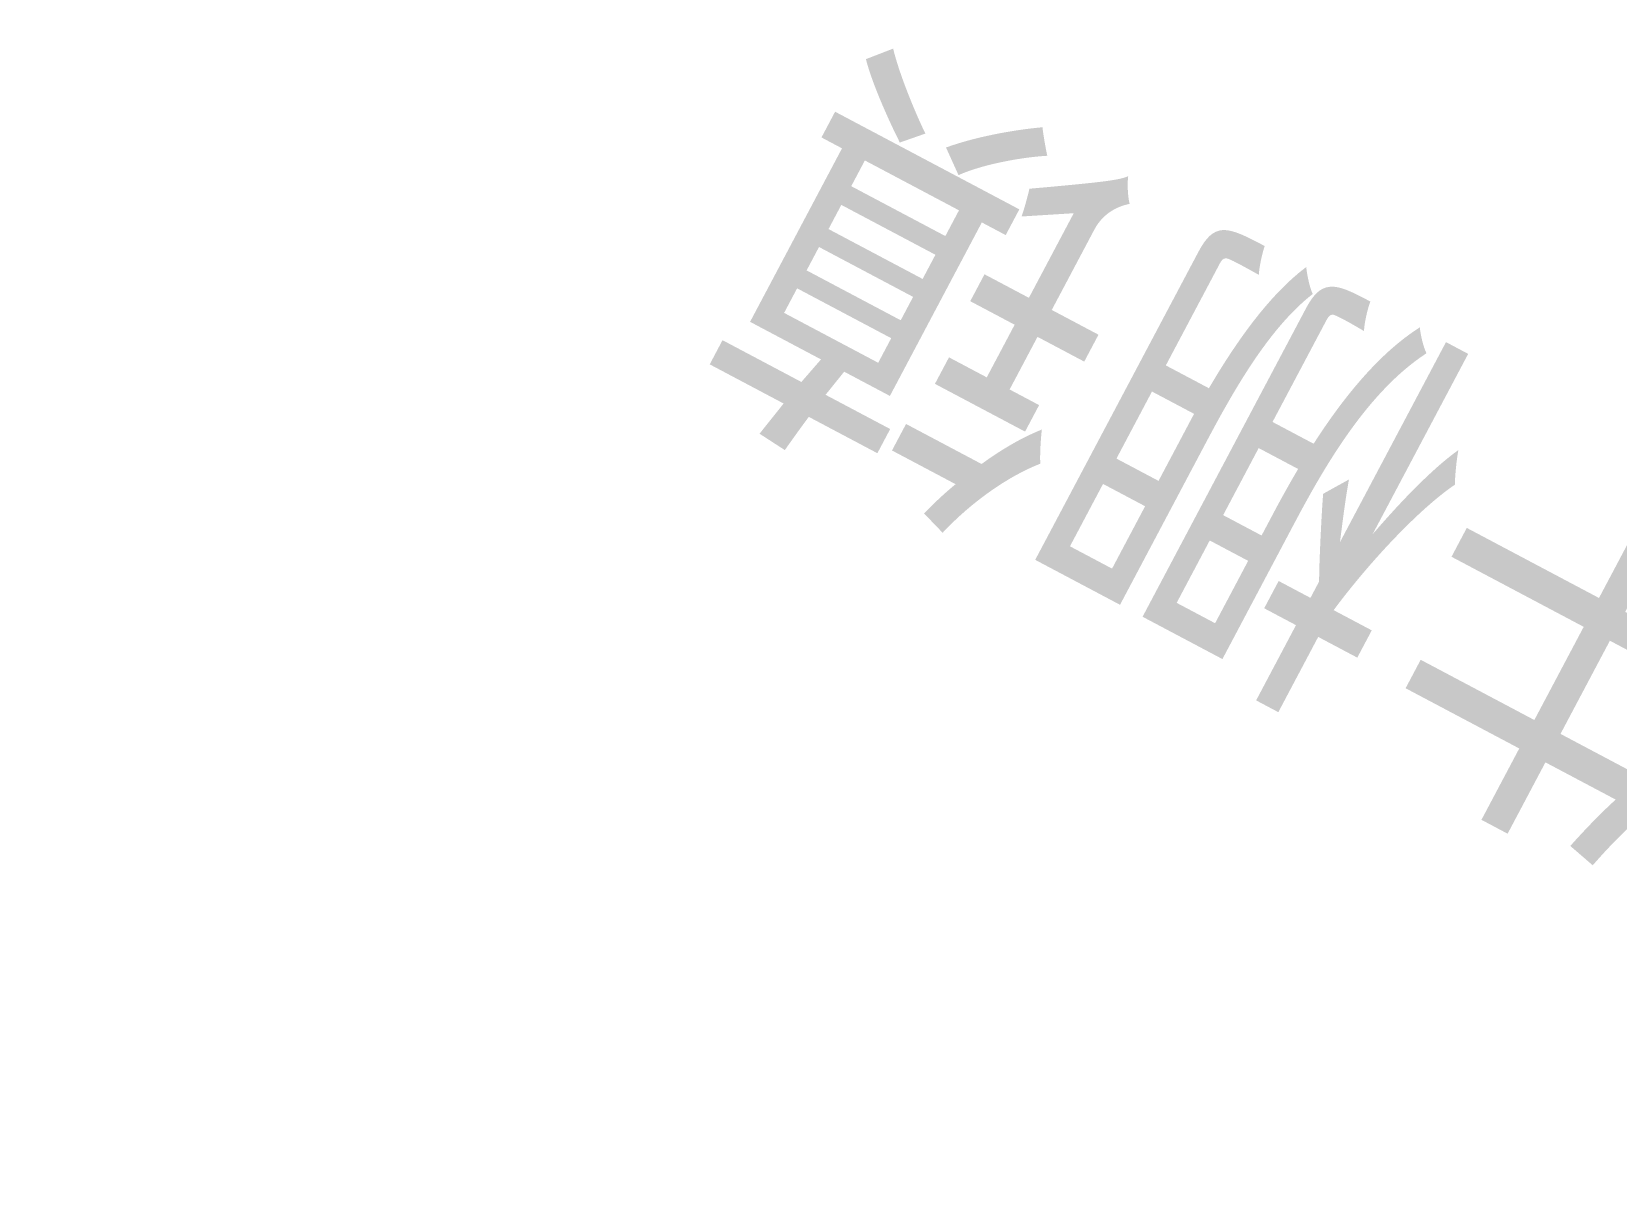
# Model space of a CAD drawing. Header units: millimetres. Extents: x 35362846 to 35427064, y 2977703 to 3025069.
# Drawn here: x 35381434 to 35384740, y 2995053 to 2997484 of the extents above; entities that cross this region are included whole.
import ezdxf
from ezdxf.enums import TextEntityAlignment as Align

# ---------------------------------------------------------------- set-up
doc = ezdxf.new("R2010")
doc.units = ezdxf.units.MM
doc.linetypes.add('ACAD_ISO03W100', pattern=[30, 12, -18])
doc.styles.add('GTF_XW', font='SIMHEI.TTF', dxfattribs={"width": 0.85})

msp = doc.modelspace()

# ---------------------------------------------------------------- linework, layer by layer
at = {"color": 7, "lineweight": 30, "const_width": 1}
for points in [[(35384429.7529892, 3006280.794456396, -3.300140696500546e-06), (35384373.80479459, 3006704.403849889, -0.004653984716825709)], [(35384429.7529892, 3006280.794456396, -3.300140696500546e-06), (35384373.80479459, 3006704.403849889, -0.004653984716825709)], [(35384370.26961709, 3006272.937711339, -3.300140696723477e-06), (35384314.3213082, 3006696.547970137, -0.004653984716885735)], [(35384370.26961709, 3006272.937711339, -3.300140696723477e-06), (35384314.3213082, 3006696.547970137, -0.004653984716885735)]]:
    msp.add_lwpolyline(points, format="xyb", dxfattribs=at)
at = {"color": 7, "linetype": 'ACAD_ISO03W100', "lineweight": 30, "ltscale": 10, "const_width": 60, "flags": 128}
msp.add_lwpolyline([(35418866.23188419, 2978378.983100739, 0.004080390774962373), (35418596.80560994, 2978693.138592005, 0.004791158972414836), (35418362.63645521, 2978956.577644102, 0.0003543143396224617), (35418239.15833521, 2979092.643811226, 0.003996350825637037), (35418228.10610276, 2979104.611842001, 0.06792216720668592), (35418130.92730086, 2979183.442931853, 0.05122509009407319), (35417981.35870609, 2979254.503733034, 0.009161870442463131), (35417860.07802561, 2979295.078857094, 0.01707140915295505), (35417793.92314001, 2979313.415354951, 0.003190866783669734), (35417664.47608376, 2979343.706254333, -0.002778571129377124), (35417515.79295195, 2979378.369149003, -0.005390348508511269), (35417279.62852211, 2979437.510805678, 0.004922091774080632), (35417021.05884513, 2979502.520708736, 0.03766326368203753), (35416897.71776866, 2979522.574886249, -0.03127973789751583), (35416748.97497919, 2979544.81619385, -0.05325594544248923), (35416561.68233379, 2979606.338739559, -0.06044425330420561), (35416412.98882862, 2979696.388619166, -0.007587952049075873), (35416234.34221566, 2979840.986118291, 0.006847103826226052), (35416036.60601101, 2980001.520319861, 0.0002694841232497695), (35415709.94511141, 2980259.097167061, -0.0002839571429885947), (35415399.92287777, 2980503.56870688, -0.004910757436677794), (35414938.60201403, 2980875.186126807, 0.01242290099839131), (35414754.0321868, 2981019.348725984, 0.02283920785058208), (35414739.99865586, 2981028.797451615, 0.00154275051017558), (35414525.78405131, 2981158.319618985, 0.01064144412683838), (35414147.83666477, 2981374.444351047, 0.0411038015925386), (35414044.57201701, 2981420.066358992, 0.06901478735395306), (35413989.47676188, 2981431.007699836, 0.03057829919438446), (35413863.18277305, 2981430.640230271, 0.03115158032553353), (35413746.06450457, 2981415.765441774, 0.02352594824960919), (35413594.12206817, 2981379.281346871, 0.09893002272265368), (35413417.57796877, 2981287.388981423, -0.09833410361813323), (35413240.0938972, 2981194.740938697, -0.04073514951179148), (35413083.48446786, 2981162.401515414, -0.05725052501045713), (35412969.52171671, 2981161.508758481, -0.03270727793196476), (35412844.62369458, 2981183.197089074, -0.06828361646879477), (35412787.89073737, 2981205.442285902, -0.006478438074403096), (35412708.22453558, 2981251.373256624, -0.006309920406218688), (35412627.66362084, 2981300.607127408, -0.007109575991234364), (35412453.01518252, 2981413.88843892, 0.01611211822854788), (35412375.04679694, 2981462.489320033, 0.006030743815692963), (35412355.65837151, 2981473.414027786, -0.001887386070859928), (35412293.42165814, 2981507.805937909, -0.03105938240227661), (35412115.76502267, 2981621.856179755, 0.05856159453818595), (35412018.12451634, 2981677.220603646, 0.07455818074380485), (35411972.8244367, 2981688.787045053, 0.02337222160871421), (35411824.64262813, 2981696.857779822, 0.03135944549089919), (35411658.60301311, 2981687.71255882, -0.0463726283427951), (35411546.05289105, 2981684.893440361, -0.01368638983780291), (35411441.82575372, 2981694.825702127, -0.01534786425170592), (35411349.54784179, 2981709.062222291, -0.00976499348540072), (35411222.87011665, 2981735.175858699, -0.00987603663534932), (35411098.72703619, 2981765.894819245, -0.01030393016335393), (35410982.8733958, 2981799.57735917, -0.003731720133359769), (35410665.74687479, 2981901.513048687, -0.01110241373182045), (35410325.743139, 2982022.041961506, -0.01959314859961788), (35410137.58445885, 2982102.050798432, -0.04625340091059676), (35410000.48362401, 2982183.059563553, 0.02780559995024925), (35409777.84486997, 2982325.928409726, 0.03888832751264433), (35409136.99918783, 2982625.428209243, -0.0418923695215447), (35408543.64225224, 2982907.082846744, -0.01207247956551466), (35408137.33008946, 2983156.791692346, 0.01632502749625514), (35407835.26338662, 2983338.913571144, 0.005319043244153008), (35407527.35871381, 2983506.834208597, -0.00927807294379759), (35407351.59706678, 2983604.501959291, -0.002426614319821954), (35407251.1358223, 2983663.445541859, -0.001071698242231496), (35407024.60485709, 2983798.497345647, -0.00568889787826118), (35406755.88853639, 2983963.663975924, -0.02367371918022087), (35406693.72242855, 2984007.098111172, -0.02877270487347326), (35406654.47151951, 2984041.157932368, 0.01370735609953618), (35406574.3225702, 2984115.053130686, 0.009110022828397695), (35406364.53488815, 2984291.464848995, 0.004020945570543051), (35405878.93236448, 2984678.506251221, 0.01189313492539639), (35405195.87875819, 2985188.240963161, 0.01831295251905008), (35404733.0118413, 2985491.957033847, 0.007203943023221069), (35404263.51830131, 2985766.830671012, 0.008684135356926779), (35403866.99192404, 2985982.369156811, 0.0001587498441745463), (35403714.40878296, 2986061.84539032, 4.587178485826644e-05), (35403186.24727278, 2986336.674999645, 0.001519740174840285), (35402876.07169668, 2986496.8431113, -0.002618506044703923), (35402696.25449477, 2986590.198001479, -0.1600914726806412), (35402640.28726461, 2986648.007429518, -0.04925000983831206), (35402551.83922194, 2986887.852608713, -0.09116253631834496), (35402531.92367198, 2987159.974699297, 0.1015866048264373), (35402508.96602634, 2987404.238161814, 0.0319386772966147), (35402455.35593578, 2987546.645641536, 0.06123810348110702), (35402414.01816278, 2987614.643949101, 0.06605584865704194), (35402315.73767542, 2987710.00590387, 0.06061078817768876), (35402186.11290542, 2987783.765933847, 0.01378746699138457), (35402000.74679083, 2987855.382846147, 0.005566294642696784), (35401535.15668325, 2988014.849530458, 0.005932663538232684), (35401024.88137181, 2988176.609511487, 0.06087504578406422), (35400973.30764547, 2988185.649434596, 0.03322404700854784), (35400911.09817819, 2988184.74703242, 0.007665120148548121), (35400642.95485242, 2988158.855956026, 0.01659302102936802), (35400459.28766552, 2988132.078869399, -0.0610929767666767), (35400408.78063299, 2988129.251563237, -0.01497639310374365), (35400290.68439594, 2988140.631473307, 0.003436963406389244), (35399777.47632167, 2988202.066746309, 0.001664530548268404), (35399411.45819705, 2988242.098665789, -0.004914357185530608), (35399287.57314523, 2988256.463572484, -0.04713084881569367), (35399187.23961471, 2988278.843070697, -0.01770856664424592), (35398930.63179399, 2988372.240155508, -0.0001110404689541234), (35398779.74128723, 2988433.331541061, -6.447504204309108e-05), (35398519.91097631, 2988538.635812269, -0.000203487876028982), (35398073.49237251, 2988719.839365959, -0.0004058527559001428), (35397849.77630614, 2988810.964554793, -0.03413791731482205), (35397734.2986614, 2988867.584489599, -0.04879728087617382), (35397661.06672374, 2988920.046153071, -0.02693835570744377), (35397646.38583106, 2988934.367845058, -0.001673464190031993), (35397423.7919879, 2989177.868919099, -0.0102108112385725), (35396545.84530416, 2990185.347605452, -0.1116166353948794), (35396489.34749098, 2990295.458984915, -0.002029740606815984), (35396470.06788492, 2990371.695851326, -0.0007239774681340016), (35396417.19380172, 2990585.726924416, -0.0003681586298127792), (35396317.11061049, 2990994.692199707, -0.001366020093266133), (35396290.51940337, 2991105.006279758, -0.05022184209249123), (35396256.8786247, 2991355.600648649, 0.03422871248738654), (35396219.33285746, 2991724.174588019, 0.006560775305257035), (35396183.25999376, 2991919.012953997, 0.005860422097011773), (35396137.47101858, 2992136.063291235, 0.0160237494521745), (35396087.78540307, 2992329.295446157, 0.01486266527026389), (35396021.46305817, 2992533.911816332, 0.04216228091036966), (35395954.41879557, 2992681.09054786, 0.02928583961997899), (35395828.83328392, 2992876.903979748, 0.03650288849989528), (35395689.25010556, 2993042.018628746, 0.05227485104687379), (35395572.79860182, 2993138.437561324, 0.02457356259542775), (35395433.61225474, 2993221.487463623, 0.0190917625035663), (35395245.86699849, 2993312.331553086, 0.02472666418132078), (35395060.67687519, 2993382.680593451, -0.02897449996101216), (35394903.11618672, 2993444.069542141, -0.03012366549850303), (35394739.8555951, 2993531.085587956, -0.05900700592198186), (35394665.50733503, 2993589.721984126, -0.01937551479199968), (35394594.53145057, 2993666.46489346, -0.006220107485981355), (35394386.03357295, 2993916.432062416, -0.00942149375005899), (35394243.89217977, 2994098.108626685, 0.01554485863886105), (35394156.38734774, 2994207.173489908, 0.08910572760940731), (35394087.38365244, 2994263.64074625, -0.1004647692034294), (35394027.19660565, 2994315.198631322, -0.04165475797633886), (35394006.99482623, 2994346.103977203, -0.006432157019347623), (35393896.16871364, 2994557.521947512, -0.05468090282659389), (35393773.94412017, 2994881.545868368, 0.1095158418251615), (35393694.99193283, 2995037.122388418, 0.07414350815211893), (35393642.02337725, 2995085.004272066, 0.03813218355890909), (35393521.39525372, 2995152.598993551, 0.0660688813248895), (35393359.15462497, 2995203.245977953, -0.108378071399393), (35393262.48302794, 2995242.594382726, -0.005030484230899208), (35393059.41977329, 2995385.284506752, 0.00304471450735417), (35392724.86250562, 2995622.364218935, 8.323227474345746e-05), (35392471.91919708, 2995799.242706299, 5.910429022702119e-05), (35392115.64655432, 2996048.226455086, 0.004384392981033206), (35391640.43652415, 2996374.08334244, 0.07810158596869592), (35391610.94380106, 2996387.839039743, 0.03774638808181176), (35391594.44061676, 2996391.271645147, 0.002428508986153945), (35391334.84591083, 2996423.82740825, 0.01050584268060696), (35390977.10419895, 2996459.320516342, -0.03685818561222406), (35390875.68320636, 2996474.810961432, -0.03660545095288807), (35390856.57470265, 2996480.688934952, -0.001585997268556518), (35390427.74923594, 2996649.374253763, -0.004242495518320086), (35389970.4767859, 2996835.433483303, -0.02661529251739993), (35389899.50582185, 2996869.55319541, -0.1287355596174808), (35389844.84518532, 2996921.237190455, -0.01413412917559478), (35389504.59772293, 2997503.210343775, -0.01942987886166506), (35389279.00410023, 2997956.340540905, 0.03868556904971648), (35389156.89202316, 2998179.648226276, 0.04049051767193246), (35389062.6011215, 2998301.47283411, 0.03603315070552847), (35388937.06685463, 2998420.583237194, 0.04056137848409505), (35388843.0328739, 2998485.751611628, 0.04928322479735752), (35388757.23839863, 2998524.732563318, 0.1139104428080228), (35388618.70137551, 2998538.791870058, -0.06833527591589844), (35388388.49962287, 2998541.267358339, -0.03560257797487776), (35388043.81676067, 2998617.761447789, -0.1412058638909301), (35387967.47885749, 2998666.704417067, -0.001922897196346353), (35387871.20136166, 2998777.304765701, -0.0005212495250661979), (35387518.03215242, 2999187.040976776, -3.820747170427055e-05), (35386834.2611084, 2999982.128623962, -0.0005240444546960586), (35386784.47335797, 3000040.153582538, -0.01013372622548928), (35386729.86367641, 3000106.6136219, 0.008508650053336597), (35386665.08357192, 3000185.975489432, 0.04751209957476349), (35386585.52732873, 3000263.777093515, -0.0244499175125609), (35386424.39991407, 3000407.447121023, -0.01972914344504811), (35386303.48790614, 3000536.131680161, -0.05343726001583392), (35386266.15410431, 3000589.771596022, -0.06379016559246807), (35386232.65545589, 3000675.159447551, -0.02307394457954464), (35386182.37684919, 3000922.792788087, -0.0003559972478558841), (35386171.49704075, 3000993.131212234, -0.0009486908729570852), (35386167.48326416, 3001019.536369913, -0.00875733124701244), (35386151.00965655, 3001144.14468284, 0.006075338318269813), (35386128.22833512, 3001323.879681033, 0.03837281641918912), (35386094.22497837, 3001479.638403237, 0.04603552504727002), (35386044.45108, 3001602.947644469, 0.05576689178486739), (35385965.93270627, 3001720.962426662, 0.02763124445465823), (35385770.60267173, 3001929.068326494, 0.006079688825332164), (35385451.15576828, 3002226.453708768, 0.01058472784756997), (35385262.06677603, 3002391.070314652, 0.005944150408945205), (35385135.17713752, 3002494.367642618, -0.006059959808868021), (35385010.73522051, 3002595.720260346, -0.01677690225771941), (35384908.36891162, 3002687.175809503, -0.01358951460033359), (35384789.08969229, 3002807.532111771, -0.06617773032623463), (35384707.42105626, 3002921.551156953, -0.04001137906194334), (35384615.33441788, 3003133.760471264, -0.04044364605316388), (35384572.40694543, 3003302.867308736, -0.0406575257651677), (35384557.41592313, 3003475.774179397, -0.08063089889592918), (35384601.0597543, 3003753.812132496, 0.06216967379808195), (35384670.68594315, 3004111.152673019, 0.02066596456410588), (35384677.79012257, 3004374.901937127, 0.05322551751516189), (35384665.42064452, 3004476.844123946, 0.1115143330117879), (35384601.48003465, 3004609.478815769, -0.07874496948507287), (35384499.56310822, 3004789.918181886, -0.02766388353325597), (35384443.97387214, 3004968.56219396, -0.04075489551960429), (35384423.10863033, 3005093.947986276, -0.1518954339877997), (35384467.72060407, 3005295.286748546, 0.1640709144665316), (35384504.7209689, 3005483.317366774, 4.560630924934931e-05), (35384471.68670654, 3005733.967102051, 4.25666072596549e-05), (35384436.24606661, 3006002.509631592, 5.504028418586637e-06), (35384400.01130314, 3006276.866083867, -3.300140696863585e-06), (35384344.0630514, 3006700.475910038, -0.004653984716856598), (35384328.95051533, 3006823.733524799, -0.001802435216272773), (35384294.04250459, 3007142.462776911)], format="xyb", dxfattribs=at)

# ---------------------------------------------------------------- texts
at = {"color": 1, "style": 'GTF_XW', "width": 0.85}
msp.add_text(' 牛棚镇', height=675, rotation=152.0781655546437, dxfattribs=at).set_placement((35384337.3852164, 2996778.733891972), align=Align.CENTER)

doc.saveas('drawing.dxf')
